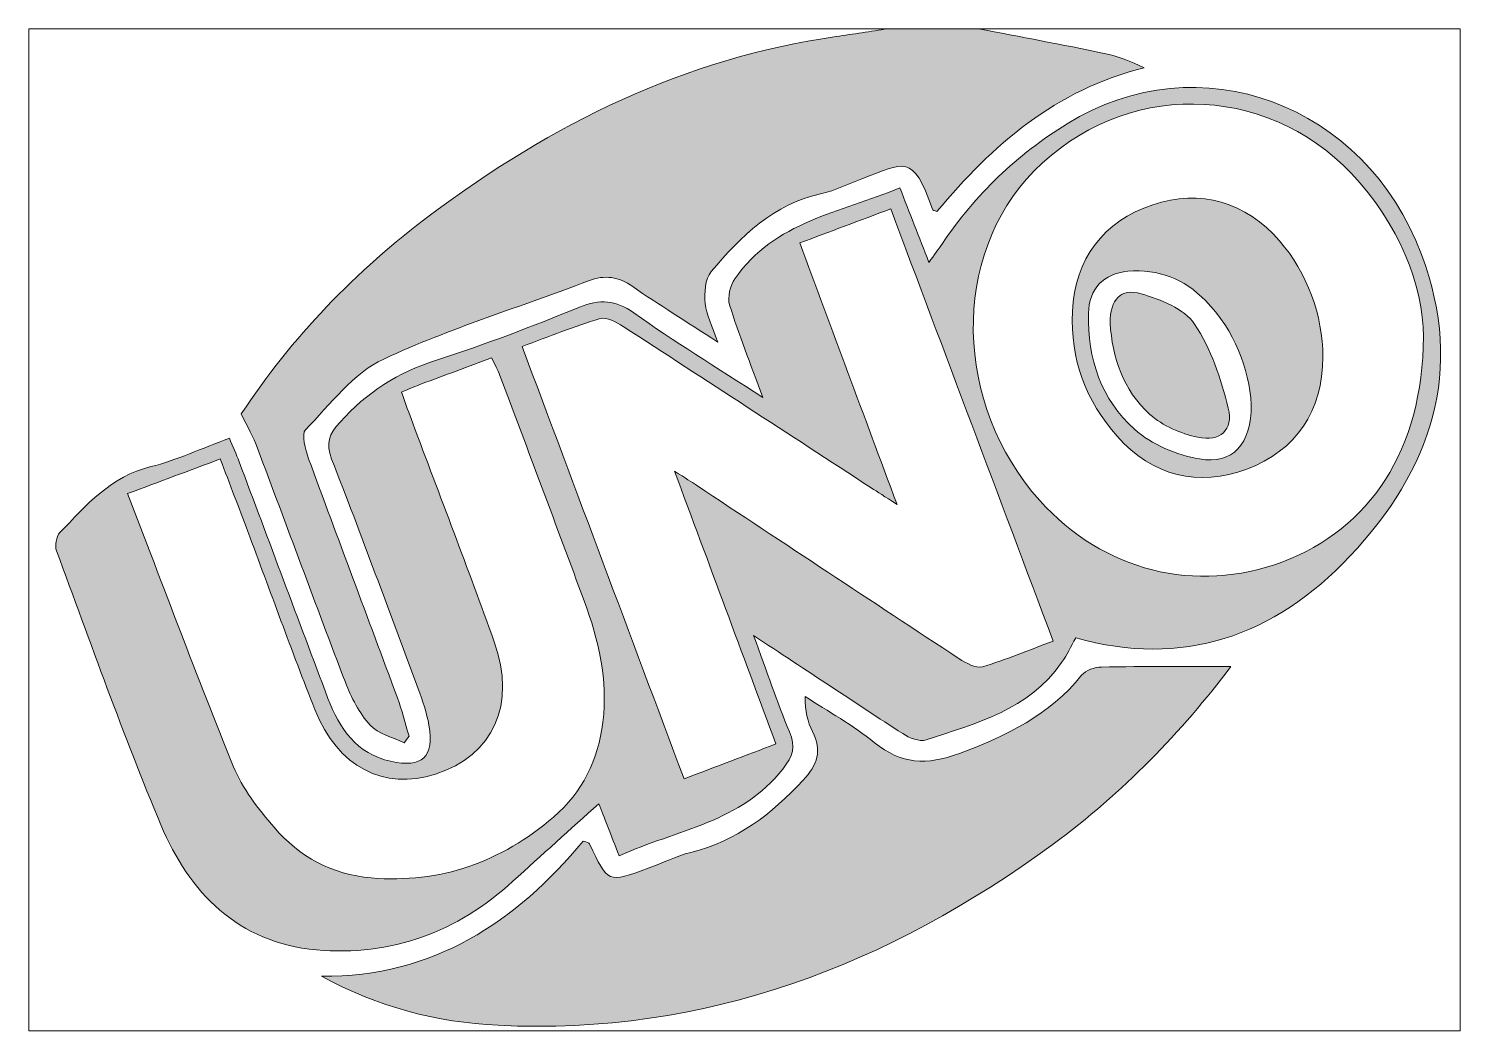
# Model space of a CAD drawing. Extents: x 810 to 1111, y 434 to 645.
import ezdxf

# ---------------------------------------------------------------- set-up
doc = ezdxf.new("R2010")
doc.units = 0
doc.header["$MEASUREMENT"] = 0
doc.layers.add('Layer 1', color=7, linetype='Continuous', lineweight=0)

# ---------------------------------------------------------------- blocks, each defined once
blk = doc.blocks.new('Block_1')
at = {"layer": 'Layer 1', "transparency": 33554687}
h = blk.add_hatch(color=7, dxfattribs=at)
h.dxf.hatch_style = 2
edge = h.paths.add_edge_path()
edge.add_spline(control_points=[(1009, 645), (1017.79, 643.29), (1026.59, 641.66), (1035.35, 639.84), (1038.21, 639.24), (1040.96, 638.13), (1043.77, 636.83), (1025.3, 632.24), (1011.92, 620.66), (1000.31, 606.67), (999.87, 606.89), (999.43, 606.96), (999.36, 607.16), (995.23, 619.08), (993.54, 616.89), (984.6, 613.54), (981.79, 612.49), (979.07, 611.07), (976.17, 610.45), (966.07, 608.29), (959.28, 601.45), (952.99, 594.09), (951.7, 592.57), (951.56, 589.62), (951.76, 587.4), (951.96, 585.06), (953.2, 582.81), (954.4, 579.32), (947.69, 583.68), (942.05, 587.17), (936.59, 590.95), (933.58, 593.03), (930.82, 593.51), (927.3, 592.16), (913, 586.68), (898.24, 582.22), (884.4, 575.78), (878, 572.8), (873.14, 566.29), (868.02, 560.95), (867.1, 559.99), (867.95, 556.8), (868.66, 554.89), (874.78, 538.16), (881.07, 521.5), (887.26, 504.8), (888.23, 502.18), (888.89, 499.44), (889.69, 496.76), (889.36, 496.29), (889.03, 495.81), (888.7, 495.34), (886.26, 496.54), (883.24, 497.2), (881.53, 499.07), (879.25, 501.56), (877.59, 504.83), (876.37, 508.03), (870.11, 524.35), (864.09, 540.76), (857.93, 557.12), (857.07, 559.41), (855.84, 561.56), (854.55, 564.27), (865.04, 580.25), (878.49, 594.24), (894.2, 605.99), (919.61, 625.01), (947.39, 638.84), (979.21, 643.36), (982.81, 643.88), (986.4, 644.45), (990, 645), (996.33, 645), (1002.67, 645), (1009, 645)], knot_values=[0, 0, 0, 0, 1, 1, 1, 2, 2, 2, 3, 3, 3, 4, 4, 4, 5, 5, 5, 6, 6, 6, 7, 7, 7, 8, 8, 8, 9, 9, 9, 10, 10, 10, 11, 11, 11, 12, 12, 12, 13, 13, 13, 14, 14, 14, 15, 15, 15, 16, 16, 16, 17, 17, 17, 18, 18, 18, 19, 19, 19, 20, 20, 20, 21, 21, 21, 22, 22, 22, 23, 23, 23, 24, 24, 24, 25, 25, 25, 25], degree=3, periodic=0)
h = blk.add_hatch(color=7, dxfattribs=at)
h.dxf.hatch_style = 2
edge = h.paths.add_edge_path()
edge.add_spline(control_points=[(888.12, 568.83), (889, 566.4), (889.71, 564.38), (890.46, 562.37), (896.17, 547.1), (902.06, 531.89), (907.54, 516.54), (912.25, 503.36), (907.33, 492.68), (895.25, 488.79), (884.42, 485.29), (874.75, 490.28), (869.98, 502.3), (865.08, 514.67), (860.58, 527.21), (855.9, 539.66), (854.04, 544.6), (852.16, 549.52), (850.14, 554.84), (843.5, 552.35), (837.33, 550.04), (830.73, 547.57), (838.17, 528.22), (845.24, 509.21), (852.87, 490.43), (854.77, 485.77), (858.1, 481.52), (861.43, 477.64), (866.69, 471.5), (873.61, 467.73), (881.75, 467.04), (896.26, 465.81), (909.02, 470.38), (919.99, 479.8), (926.03, 484.99), (929.36, 491.74), (930.32, 499.71), (931.4, 508.57), (929.42, 516.92), (926.39, 525.11), (920.55, 540.87), (914.65, 556.6), (908.75, 572.33), (908.31, 573.53), (907.67, 574.65), (907.01, 576.01), (901.92, 574.13), (897.11, 572.36), (892.3, 570.56), (891.07, 570.1), (889.87, 569.55), (888.12, 568.83)], knot_values=[0, 0, 0, 0, 1, 1, 1, 2, 2, 2, 3, 3, 3, 4, 4, 4, 5, 5, 5, 6, 6, 6, 7, 7, 7, 8, 8, 8, 9, 9, 9, 10, 10, 10, 11, 11, 11, 12, 12, 12, 13, 13, 13, 14, 14, 14, 15, 15, 15, 16, 16, 16, 17, 17, 17, 17], degree=3, periodic=0)
edge = h.paths.add_edge_path()
edge.add_spline(control_points=[(1102.27, 580.5), (1102.15, 591.26), (1097.24, 604.03), (1087.19, 614.66), (1069.01, 633.88), (1039.24, 634.07), (1020.7, 615.2), (1003.23, 597.42), (1003.77, 566.3), (1021.89, 546.11), (1035.16, 531.33), (1054.56, 526.45), (1072.78, 533.29), (1090.94, 540.12), (1102.16, 556.63), (1102.27, 580.5)], knot_values=[0, 0, 0, 0, 1, 1, 1, 2, 2, 2, 3, 3, 3, 4, 4, 4, 5, 5, 5, 5], degree=3, periodic=0)
edge = h.paths.add_edge_path()
edge.add_spline(control_points=[(913.39, 578.41), (924.78, 547.99), (936.01, 518.01), (947.33, 487.81), (954.12, 490.38), (960.26, 492.71), (966.58, 495.11), (959.48, 514.23), (952.63, 532.65), (945.35, 552.27), (947.71, 550.75), (948.83, 550.04), (949.93, 549.32), (968.28, 537.19), (986.6, 525.04), (1004.99, 512.98), (1006.41, 512.05), (1008.48, 510.92), (1009.84, 511.31), (1014.74, 512.72), (1019.46, 514.73), (1024.68, 516.68), (1013.23, 547.12), (1001.97, 577.08), (990.63, 607.25), (983.93, 604.73), (977.91, 602.47), (971.59, 600.1), (978.35, 581.9), (984.91, 564.25), (991.96, 545.3), (989.27, 547.03), (987.89, 547.91), (986.51, 548.81), (969.2, 560.08), (951.91, 571.38), (934.57, 582.59), (933.14, 583.51), (931.08, 584.65), (929.73, 584.25), (924.35, 582.67), (919.14, 580.52), (913.39, 578.41)], knot_values=[0, 0, 0, 0, 1, 1, 1, 2, 2, 2, 3, 3, 3, 4, 4, 4, 5, 5, 5, 6, 6, 6, 7, 7, 7, 8, 8, 8, 9, 9, 9, 10, 10, 10, 11, 11, 11, 12, 12, 12, 13, 13, 13, 14, 14, 14, 14], degree=3, periodic=0)
edge = h.paths.add_edge_path()
edge.add_spline(control_points=[(1029.43, 517.35), (1028.37, 515.47), (1027.55, 513.73), (1026.46, 512.17), (1019.58, 502.28), (1008.59, 499.43), (998.04, 495.97), (996.68, 495.53), (994.54, 496.39), (993.17, 497.28), (983.12, 503.76), (973.17, 510.41), (961.9, 517.85), (964.71, 510.21), (966.86, 503.84), (969.42, 497.64), (970.73, 494.5), (970.2, 492.66), (968.02, 489.86), (959.31, 478.7), (945.9, 477.14), (933.73, 471.69), (932.05, 475.99), (930.51, 479.94), (929.47, 482.59), (923.57, 477.27), (917.49, 471.84), (911.47, 466.34), (899.78, 455.68), (886.01, 450.54), (870.27, 451.96), (853.84, 453.44), (843.68, 463.95), (837.7, 478.15), (829.77, 497.02), (822.98, 516.36), (815.82, 535.55), (815.42, 536.62), (815.77, 538.59), (816.54, 539.4), (822.03, 545.13), (827.2, 551.19), (835.59, 553.23), (841.04, 554.56), (846.21, 557.05), (852.04, 559.21), (852.76, 557.48), (853.48, 555.87), (854.1, 554.23), (860.31, 537.71), (866.47, 521.18), (872.71, 504.67), (875.1, 498.35), (878.68, 493.06), (885.84, 491.48), (892.5, 490.02), (895.04, 492.37), (893.87, 499.03), (893.42, 501.63), (892.52, 504.18), (891.6, 506.67), (885.62, 522.74), (879.71, 538.84), (873.48, 554.82), (872.16, 558.2), (872.97, 560.01), (875.23, 562.54), (880.82, 568.81), (887.41, 572.97), (895.44, 575.54), (905.58, 578.79), (915.53, 582.64), (925.4, 586.64), (929.69, 588.38), (932.93, 588.2), (936.82, 585.43), (945.2, 579.47), (954, 574.11), (963.85, 567.71), (961.17, 575.02), (958.76, 580.99), (956.88, 587.11), (956.39, 588.71), (956.99, 591.18), (957.99, 592.62), (966.27, 604.57), (980.05, 606.47), (992.55, 611.64), (994.61, 606.35), (996.52, 601.47), (998.65, 596.03), (999.79, 597.64), (1000.66, 598.79), (1001.46, 599.98), (1008.35, 610.24), (1017.11, 618.61), (1027.58, 625.08), (1055.24, 642.18), (1089.98, 629.35), (1101.87, 597.69), (1111.04, 573.28), (1103.89, 552.53), (1086.86, 534.45), (1070.96, 517.58), (1051.72, 511.05), (1029.43, 517.35)], knot_values=[0, 0, 0, 0, 1, 1, 1, 2, 2, 2, 3, 3, 3, 4, 4, 4, 5, 5, 5, 6, 6, 6, 7, 7, 7, 8, 8, 8, 9, 9, 9, 10, 10, 10, 11, 11, 11, 12, 12, 12, 13, 13, 13, 14, 14, 14, 15, 15, 15, 16, 16, 16, 17, 17, 17, 18, 18, 18, 19, 19, 19, 20, 20, 20, 21, 21, 21, 22, 22, 22, 23, 23, 23, 24, 24, 24, 25, 25, 25, 26, 26, 26, 27, 27, 27, 28, 28, 28, 29, 29, 29, 30, 30, 30, 31, 31, 31, 32, 32, 32, 33, 33, 33, 34, 34, 34, 35, 35, 35, 35], degree=3, periodic=0)
h = blk.add_hatch(color=7, dxfattribs=at)
h.dxf.hatch_style = 2
edge = h.paths.add_edge_path()
edge.add_spline(control_points=[(1066.19, 566.23), (1065.73, 573.86), (1062.78, 581.65), (1056.59, 588.02), (1052.18, 592.57), (1046.73, 594.73), (1040.35, 594.16), (1035.22, 593.7), (1032.19, 590.51), (1032.08, 585.32), (1031.88, 575.89), (1034.72, 567.28), (1041.74, 561.06), (1045.34, 557.86), (1050.55, 555.68), (1055.35, 554.83), (1062.33, 553.6), (1066.2, 557.89), (1066.19, 566.23)], knot_values=[0, 0, 0, 0, 1, 1, 1, 2, 2, 2, 3, 3, 3, 4, 4, 4, 5, 5, 5, 6, 6, 6, 6], degree=3, periodic=0)
edge = h.paths.add_edge_path()
edge.add_spline(control_points=[(1081.2, 576.22), (1081.19, 564.85), (1075.63, 556.65), (1065.24, 552.69), (1055.25, 548.89), (1045.41, 551.27), (1038.07, 559.6), (1031.52, 567.02), (1028.25, 575.79), (1028.71, 585.74), (1029.21, 596.79), (1035.23, 604.64), (1045.56, 608.12), (1055.42, 611.44), (1065.07, 608.68), (1072.14, 600.52), (1077.86, 593.92), (1081.21, 584.94), (1081.2, 576.22)], knot_values=[0, 0, 0, 0, 1, 1, 1, 2, 2, 2, 3, 3, 3, 4, 4, 4, 5, 5, 5, 6, 6, 6, 6], degree=3, periodic=0)
h = blk.add_hatch(color=7, dxfattribs=at)
h.dxf.hatch_style = 2
edge = h.paths.add_edge_path()
edge.add_spline(control_points=[(1036.61, 583.29), (1036.63, 588.27), (1038.81, 590.71), (1043.11, 589.44), (1047.19, 588.24), (1052.14, 586.33), (1054.3, 583.12), (1057.77, 577.96), (1059.86, 571.63), (1061.37, 565.5), (1062.5, 560.9), (1059.67, 558.37), (1054.99, 559.39), (1051.44, 560.16), (1047.62, 561.77), (1044.95, 564.16), (1039.28, 569.24), (1037.09, 576.25), (1036.61, 583.29)], knot_values=[0, 0, 0, 0, 1, 1, 1, 2, 2, 2, 3, 3, 3, 4, 4, 4, 5, 5, 5, 6, 6, 6, 6], degree=3, periodic=0)
h = blk.add_hatch(color=7, dxfattribs=at)
h.dxf.hatch_style = 2
edge = h.paths.add_edge_path()
edge.add_spline(control_points=[(1061.89, 511.32), (1051.74, 497.75), (1039.26, 484.84), (1024.7, 474.14), (990.13, 448.74), (951.94, 434.06), (908.38, 436.15), (895.43, 436.77), (883.11, 440.01), (871.36, 446.43), (894.81, 446.23), (912.08, 457.82), (926.22, 474.77), (926.99, 474.44), (927.44, 474.4), (927.53, 474.19), (931.35, 465.94), (931.36, 465.93), (939.83, 469.08), (942.8, 470.18), (945.68, 471.6), (948.73, 472.37), (958.3, 474.79), (965.65, 480.38), (972.26, 487.5), (975.34, 490.81), (976.25, 493.7), (974.25, 497.71), (973.24, 499.75), (972.68, 502.02), (972.69, 505.07), (977.55, 501.89), (982.71, 499.08), (987.19, 495.44), (992.87, 490.82), (998.07, 490.56), (1005.02, 493.13), (1014.93, 496.78), (1023.88, 501.17), (1030.65, 509.5), (1031.5, 510.54), (1033.39, 511.22), (1034.81, 511.24), (1043.86, 511.4), (1052.92, 511.32), (1061.89, 511.32)], knot_values=[0, 0, 0, 0, 1, 1, 1, 2, 2, 2, 3, 3, 3, 4, 4, 4, 5, 5, 5, 6, 6, 6, 7, 7, 7, 8, 8, 8, 9, 9, 9, 10, 10, 10, 11, 11, 11, 12, 12, 12, 13, 13, 13, 14, 14, 14, 15, 15, 15, 15], degree=3, periodic=0)
at = {"layer": 'Layer 1'}
for points, knots in [([(1009, 645), (1042.67, 645), (1076.33, 645), (1110, 645), (1110, 575), (1110, 505), (1110, 435), (1010, 435), (910, 435), (810, 435), (810, 505), (810, 575), (810, 645), (870, 645), (930, 645), (990, 645), (986.4, 644.45), (982.81, 643.88), (979.21, 643.36), (947.39, 638.84), (919.61, 625.01), (894.2, 605.99), (878.49, 594.24), (865.04, 580.25), (854.55, 564.27), (855.84, 561.56), (857.07, 559.41), (857.93, 557.12), (864.09, 540.76), (870.11, 524.35), (876.37, 508.03), (877.59, 504.83), (879.25, 501.56), (881.53, 499.07), (883.24, 497.2), (886.26, 496.54), (888.7, 495.34), (889.03, 495.81), (889.36, 496.29), (889.69, 496.76), (888.89, 499.44), (888.23, 502.18), (887.26, 504.8), (881.07, 521.5), (874.78, 538.16), (868.66, 554.89), (867.95, 556.8), (867.1, 559.99), (868.02, 560.95), (873.14, 566.29), (878, 572.8), (884.4, 575.78), (898.24, 582.22), (913, 586.68), (927.3, 592.16), (930.82, 593.51), (933.58, 593.03), (936.59, 590.95), (942.05, 587.17), (947.69, 583.68), (954.4, 579.32), (953.2, 582.81), (951.96, 585.06), (951.76, 587.4), (951.56, 589.62), (951.7, 592.57), (952.99, 594.09), (959.28, 601.45), (966.07, 608.29), (976.17, 610.45), (979.07, 611.07), (981.79, 612.49), (984.6, 613.54), (993.54, 616.89), (995.23, 619.08), (999.36, 607.16), (999.43, 606.96), (999.87, 606.89), (1000.31, 606.67), (1011.92, 620.66), (1025.3, 632.24), (1043.77, 636.83), (1040.96, 638.13), (1038.21, 639.24), (1035.35, 639.84), (1026.59, 641.66), (1017.79, 643.29), (1009, 645)], [0, 0, 0, 0, 1, 1, 1, 2, 2, 2, 3, 3, 3, 4, 4, 4, 5, 5, 5, 6, 6, 6, 7, 7, 7, 8, 8, 8, 9, 9, 9, 10, 10, 10, 11, 11, 11, 12, 12, 12, 13, 13, 13, 14, 14, 14, 15, 15, 15, 16, 16, 16, 17, 17, 17, 18, 18, 18, 19, 19, 19, 20, 20, 20, 21, 21, 21, 22, 22, 22, 23, 23, 23, 24, 24, 24, 25, 25, 25, 26, 26, 26, 27, 27, 27, 28, 28, 28, 29, 29, 29, 29]), ([(1009, 645), (1017.79, 643.29), (1026.59, 641.66), (1035.35, 639.84), (1038.21, 639.24), (1040.96, 638.13), (1043.77, 636.83), (1025.3, 632.24), (1011.92, 620.66), (1000.31, 606.67), (999.87, 606.89), (999.43, 606.96), (999.36, 607.16), (995.23, 619.08), (993.54, 616.89), (984.6, 613.54), (981.79, 612.49), (979.07, 611.07), (976.17, 610.45), (966.07, 608.29), (959.28, 601.45), (952.99, 594.09), (951.7, 592.57), (951.56, 589.62), (951.76, 587.4), (951.96, 585.06), (953.2, 582.81), (954.4, 579.32), (947.69, 583.68), (942.05, 587.17), (936.59, 590.95), (933.58, 593.03), (930.82, 593.51), (927.3, 592.16), (913, 586.68), (898.24, 582.22), (884.4, 575.78), (878, 572.8), (873.14, 566.29), (868.02, 560.95), (867.1, 559.99), (867.95, 556.8), (868.66, 554.89), (874.78, 538.16), (881.07, 521.5), (887.26, 504.8), (888.23, 502.18), (888.89, 499.44), (889.69, 496.76), (889.36, 496.29), (889.03, 495.81), (888.7, 495.34), (886.26, 496.54), (883.24, 497.2), (881.53, 499.07), (879.25, 501.56), (877.59, 504.83), (876.37, 508.03), (870.11, 524.35), (864.09, 540.76), (857.93, 557.12), (857.07, 559.41), (855.84, 561.56), (854.55, 564.27), (865.04, 580.25), (878.49, 594.24), (894.2, 605.99), (919.61, 625.01), (947.39, 638.84), (979.21, 643.36), (982.81, 643.88), (986.4, 644.45), (990, 645), (996.33, 645), (1002.67, 645), (1009, 645)], [0, 0, 0, 0, 1, 1, 1, 2, 2, 2, 3, 3, 3, 4, 4, 4, 5, 5, 5, 6, 6, 6, 7, 7, 7, 8, 8, 8, 9, 9, 9, 10, 10, 10, 11, 11, 11, 12, 12, 12, 13, 13, 13, 14, 14, 14, 15, 15, 15, 16, 16, 16, 17, 17, 17, 18, 18, 18, 19, 19, 19, 20, 20, 20, 21, 21, 21, 22, 22, 22, 23, 23, 23, 24, 24, 24, 25, 25, 25, 25]), ([(1029.43, 517.35), (1051.72, 511.05), (1070.96, 517.58), (1086.86, 534.45), (1103.89, 552.53), (1111.04, 573.28), (1101.87, 597.69), (1089.98, 629.35), (1055.24, 642.18), (1027.58, 625.08), (1017.11, 618.61), (1008.35, 610.24), (1001.46, 599.98), (1000.66, 598.79), (999.79, 597.64), (998.65, 596.03), (996.52, 601.47), (994.61, 606.35), (992.55, 611.64), (980.05, 606.47), (966.27, 604.57), (957.99, 592.62), (956.99, 591.18), (956.39, 588.71), (956.88, 587.11), (958.76, 580.99), (961.17, 575.02), (963.85, 567.71), (954, 574.11), (945.2, 579.47), (936.82, 585.43), (932.93, 588.2), (929.69, 588.38), (925.4, 586.64), (915.53, 582.64), (905.58, 578.79), (895.44, 575.54), (887.41, 572.97), (880.82, 568.81), (875.23, 562.54), (872.97, 560.01), (872.16, 558.2), (873.48, 554.82), (879.71, 538.84), (885.62, 522.74), (891.6, 506.67), (892.52, 504.18), (893.42, 501.63), (893.87, 499.03), (895.04, 492.37), (892.5, 490.02), (885.84, 491.48), (878.68, 493.06), (875.1, 498.35), (872.71, 504.67), (866.47, 521.18), (860.31, 537.71), (854.1, 554.23), (853.48, 555.87), (852.76, 557.48), (852.04, 559.21), (846.21, 557.05), (841.04, 554.56), (835.59, 553.23), (827.2, 551.19), (822.03, 545.13), (816.54, 539.4), (815.77, 538.59), (815.42, 536.62), (815.82, 535.55), (822.98, 516.36), (829.77, 497.02), (837.7, 478.15), (843.68, 463.95), (853.84, 453.44), (870.27, 451.96), (886.01, 450.54), (899.78, 455.68), (911.47, 466.34), (917.49, 471.84), (923.57, 477.27), (929.47, 482.59), (930.51, 479.94), (932.05, 475.99), (933.73, 471.69), (945.9, 477.14), (959.31, 478.7), (968.02, 489.86), (970.2, 492.66), (970.73, 494.5), (969.42, 497.64), (966.86, 503.84), (964.71, 510.21), (961.9, 517.85), (973.17, 510.41), (983.12, 503.76), (993.17, 497.28), (994.54, 496.39), (996.68, 495.53), (998.04, 495.97), (1008.59, 499.43), (1019.58, 502.28), (1026.46, 512.17), (1027.55, 513.73), (1028.37, 515.47), (1029.43, 517.35)], [0, 0, 0, 0, 1, 1, 1, 2, 2, 2, 3, 3, 3, 4, 4, 4, 5, 5, 5, 6, 6, 6, 7, 7, 7, 8, 8, 8, 9, 9, 9, 10, 10, 10, 11, 11, 11, 12, 12, 12, 13, 13, 13, 14, 14, 14, 15, 15, 15, 16, 16, 16, 17, 17, 17, 18, 18, 18, 19, 19, 19, 20, 20, 20, 21, 21, 21, 22, 22, 22, 23, 23, 23, 24, 24, 24, 25, 25, 25, 26, 26, 26, 27, 27, 27, 28, 28, 28, 29, 29, 29, 30, 30, 30, 31, 31, 31, 32, 32, 32, 33, 33, 33, 34, 34, 34, 35, 35, 35, 35]), ([(1029.43, 517.35), (1028.37, 515.47), (1027.55, 513.73), (1026.46, 512.17), (1019.58, 502.28), (1008.59, 499.43), (998.04, 495.97), (996.68, 495.53), (994.54, 496.39), (993.17, 497.28), (983.12, 503.76), (973.17, 510.41), (961.9, 517.85), (964.71, 510.21), (966.86, 503.84), (969.42, 497.64), (970.73, 494.5), (970.2, 492.66), (968.02, 489.86), (959.31, 478.7), (945.9, 477.14), (933.73, 471.69), (932.05, 475.99), (930.51, 479.94), (929.47, 482.59), (923.57, 477.27), (917.49, 471.84), (911.47, 466.34), (899.78, 455.68), (886.01, 450.54), (870.27, 451.96), (853.84, 453.44), (843.68, 463.95), (837.7, 478.15), (829.77, 497.02), (822.98, 516.36), (815.82, 535.55), (815.42, 536.62), (815.77, 538.59), (816.54, 539.4), (822.03, 545.13), (827.2, 551.19), (835.59, 553.23), (841.04, 554.56), (846.21, 557.05), (852.04, 559.21), (852.76, 557.48), (853.48, 555.87), (854.1, 554.23), (860.31, 537.71), (866.47, 521.18), (872.71, 504.67), (875.1, 498.35), (878.68, 493.06), (885.84, 491.48), (892.5, 490.02), (895.04, 492.37), (893.87, 499.03), (893.42, 501.63), (892.52, 504.18), (891.6, 506.67), (885.62, 522.74), (879.71, 538.84), (873.48, 554.82), (872.16, 558.2), (872.97, 560.01), (875.23, 562.54), (880.82, 568.81), (887.41, 572.97), (895.44, 575.54), (905.58, 578.79), (915.53, 582.64), (925.4, 586.64), (929.69, 588.38), (932.93, 588.2), (936.82, 585.43), (945.2, 579.47), (954, 574.11), (963.85, 567.71), (961.17, 575.02), (958.76, 580.99), (956.88, 587.11), (956.39, 588.71), (956.99, 591.18), (957.99, 592.62), (966.27, 604.57), (980.05, 606.47), (992.55, 611.64), (994.61, 606.35), (996.52, 601.47), (998.65, 596.03), (999.79, 597.64), (1000.66, 598.79), (1001.46, 599.98), (1008.35, 610.24), (1017.11, 618.61), (1027.58, 625.08), (1055.24, 642.18), (1089.98, 629.35), (1101.87, 597.69), (1111.04, 573.28), (1103.89, 552.53), (1086.86, 534.45), (1070.96, 517.58), (1051.72, 511.05), (1029.43, 517.35)], [0, 0, 0, 0, 1, 1, 1, 2, 2, 2, 3, 3, 3, 4, 4, 4, 5, 5, 5, 6, 6, 6, 7, 7, 7, 8, 8, 8, 9, 9, 9, 10, 10, 10, 11, 11, 11, 12, 12, 12, 13, 13, 13, 14, 14, 14, 15, 15, 15, 16, 16, 16, 17, 17, 17, 18, 18, 18, 19, 19, 19, 20, 20, 20, 21, 21, 21, 22, 22, 22, 23, 23, 23, 24, 24, 24, 25, 25, 25, 26, 26, 26, 27, 27, 27, 28, 28, 28, 29, 29, 29, 30, 30, 30, 31, 31, 31, 32, 32, 32, 33, 33, 33, 34, 34, 34, 35, 35, 35, 35]), ([(1102.27, 580.5), (1102.15, 591.26), (1097.24, 604.03), (1087.19, 614.66), (1069.01, 633.88), (1039.24, 634.07), (1020.7, 615.2), (1003.23, 597.42), (1003.77, 566.3), (1021.89, 546.11), (1035.16, 531.33), (1054.56, 526.45), (1072.78, 533.29), (1090.94, 540.12), (1102.16, 556.63), (1102.27, 580.5)], [0, 0, 0, 0, 1, 1, 1, 2, 2, 2, 3, 3, 3, 4, 4, 4, 5, 5, 5, 5]), ([(1102.27, 580.5), (1102.16, 556.63), (1090.94, 540.12), (1072.78, 533.29), (1054.56, 526.45), (1035.16, 531.33), (1021.89, 546.11), (1003.77, 566.3), (1003.23, 597.42), (1020.7, 615.2), (1039.24, 634.07), (1069.01, 633.88), (1087.19, 614.66), (1097.24, 604.03), (1102.15, 591.26), (1102.27, 580.5)], [0, 0, 0, 0, 1, 1, 1, 2, 2, 2, 3, 3, 3, 4, 4, 4, 5, 5, 5, 5]), ([(1081.2, 576.22), (1081.21, 584.94), (1077.86, 593.92), (1072.14, 600.52), (1065.07, 608.68), (1055.42, 611.44), (1045.56, 608.12), (1035.23, 604.64), (1029.21, 596.79), (1028.71, 585.74), (1028.25, 575.79), (1031.52, 567.02), (1038.07, 559.6), (1045.41, 551.27), (1055.25, 548.89), (1065.24, 552.69), (1075.63, 556.65), (1081.19, 564.85), (1081.2, 576.22)], [0, 0, 0, 0, 1, 1, 1, 2, 2, 2, 3, 3, 3, 4, 4, 4, 5, 5, 5, 6, 6, 6, 6]), ([(1081.2, 576.22), (1081.19, 564.85), (1075.63, 556.65), (1065.24, 552.69), (1055.25, 548.89), (1045.41, 551.27), (1038.07, 559.6), (1031.52, 567.02), (1028.25, 575.79), (1028.71, 585.74), (1029.21, 596.79), (1035.23, 604.64), (1045.56, 608.12), (1055.42, 611.44), (1065.07, 608.68), (1072.14, 600.52), (1077.86, 593.92), (1081.21, 584.94), (1081.2, 576.22)], [0, 0, 0, 0, 1, 1, 1, 2, 2, 2, 3, 3, 3, 4, 4, 4, 5, 5, 5, 6, 6, 6, 6]), ([(913.39, 578.41), (924.78, 547.99), (936.01, 518.01), (947.33, 487.81), (954.12, 490.38), (960.26, 492.71), (966.58, 495.11), (959.48, 514.23), (952.63, 532.65), (945.35, 552.27), (947.71, 550.75), (948.83, 550.04), (949.93, 549.32), (968.28, 537.19), (986.6, 525.04), (1004.99, 512.98), (1006.41, 512.05), (1008.48, 510.92), (1009.84, 511.31), (1014.74, 512.72), (1019.46, 514.73), (1024.68, 516.68), (1013.23, 547.12), (1001.97, 577.08), (990.63, 607.25), (983.93, 604.73), (977.91, 602.47), (971.59, 600.1), (978.35, 581.9), (984.91, 564.25), (991.96, 545.3), (989.27, 547.03), (987.89, 547.91), (986.51, 548.81), (969.2, 560.08), (951.91, 571.38), (934.57, 582.59), (933.14, 583.51), (931.08, 584.65), (929.73, 584.25), (924.35, 582.67), (919.14, 580.52), (913.39, 578.41)], [0, 0, 0, 0, 1, 1, 1, 2, 2, 2, 3, 3, 3, 4, 4, 4, 5, 5, 5, 6, 6, 6, 7, 7, 7, 8, 8, 8, 9, 9, 9, 10, 10, 10, 11, 11, 11, 12, 12, 12, 13, 13, 13, 14, 14, 14, 14]), ([(913.39, 578.41), (919.14, 580.52), (924.35, 582.67), (929.73, 584.25), (931.08, 584.65), (933.14, 583.51), (934.57, 582.59), (951.91, 571.38), (969.2, 560.08), (986.51, 548.81), (987.89, 547.91), (989.27, 547.03), (991.96, 545.3), (984.91, 564.25), (978.35, 581.9), (971.59, 600.1), (977.91, 602.47), (983.93, 604.73), (990.63, 607.25), (1001.97, 577.08), (1013.23, 547.12), (1024.68, 516.68), (1019.46, 514.73), (1014.74, 512.72), (1009.84, 511.31), (1008.48, 510.92), (1006.41, 512.05), (1004.99, 512.98), (986.6, 525.04), (968.28, 537.19), (949.93, 549.32), (948.83, 550.04), (947.71, 550.75), (945.35, 552.27), (952.63, 532.65), (959.48, 514.23), (966.58, 495.11), (960.26, 492.71), (954.12, 490.38), (947.33, 487.81), (936.01, 518.01), (924.78, 547.99), (913.39, 578.41)], [0, 0, 0, 0, 1, 1, 1, 2, 2, 2, 3, 3, 3, 4, 4, 4, 5, 5, 5, 6, 6, 6, 7, 7, 7, 8, 8, 8, 9, 9, 9, 10, 10, 10, 11, 11, 11, 12, 12, 12, 13, 13, 13, 14, 14, 14, 14]), ([(1066.19, 566.23), (1065.73, 573.86), (1062.78, 581.65), (1056.59, 588.02), (1052.18, 592.57), (1046.73, 594.73), (1040.35, 594.16), (1035.22, 593.7), (1032.19, 590.51), (1032.08, 585.32), (1031.88, 575.89), (1034.72, 567.28), (1041.74, 561.06), (1045.34, 557.86), (1050.55, 555.68), (1055.35, 554.83), (1062.33, 553.6), (1066.2, 557.89), (1066.19, 566.23)], [0, 0, 0, 0, 1, 1, 1, 2, 2, 2, 3, 3, 3, 4, 4, 4, 5, 5, 5, 6, 6, 6, 6]), ([(1066.19, 566.23), (1066.2, 557.89), (1062.33, 553.6), (1055.35, 554.83), (1050.55, 555.68), (1045.34, 557.86), (1041.74, 561.06), (1034.72, 567.28), (1031.88, 575.89), (1032.08, 585.32), (1032.19, 590.51), (1035.22, 593.7), (1040.35, 594.16), (1046.73, 594.73), (1052.18, 592.57), (1056.59, 588.02), (1062.78, 581.65), (1065.73, 573.86), (1066.19, 566.23)], [0, 0, 0, 0, 1, 1, 1, 2, 2, 2, 3, 3, 3, 4, 4, 4, 5, 5, 5, 6, 6, 6, 6]), ([(1036.61, 583.29), (1037.09, 576.25), (1039.28, 569.24), (1044.95, 564.16), (1047.62, 561.77), (1051.44, 560.16), (1054.99, 559.39), (1059.67, 558.37), (1062.5, 560.9), (1061.37, 565.5), (1059.86, 571.63), (1057.77, 577.96), (1054.3, 583.12), (1052.14, 586.33), (1047.19, 588.24), (1043.11, 589.44), (1038.81, 590.71), (1036.63, 588.27), (1036.61, 583.29)], [0, 0, 0, 0, 1, 1, 1, 2, 2, 2, 3, 3, 3, 4, 4, 4, 5, 5, 5, 6, 6, 6, 6]), ([(1036.61, 583.29), (1036.63, 588.27), (1038.81, 590.71), (1043.11, 589.44), (1047.19, 588.24), (1052.14, 586.33), (1054.3, 583.12), (1057.77, 577.96), (1059.86, 571.63), (1061.37, 565.5), (1062.5, 560.9), (1059.67, 558.37), (1054.99, 559.39), (1051.44, 560.16), (1047.62, 561.77), (1044.95, 564.16), (1039.28, 569.24), (1037.09, 576.25), (1036.61, 583.29)], [0, 0, 0, 0, 1, 1, 1, 2, 2, 2, 3, 3, 3, 4, 4, 4, 5, 5, 5, 6, 6, 6, 6]), ([(888.12, 568.83), (889, 566.4), (889.71, 564.38), (890.46, 562.37), (896.17, 547.1), (902.06, 531.89), (907.54, 516.54), (912.25, 503.36), (907.33, 492.68), (895.25, 488.79), (884.42, 485.29), (874.75, 490.28), (869.98, 502.3), (865.08, 514.67), (860.58, 527.21), (855.9, 539.66), (854.04, 544.6), (852.16, 549.52), (850.14, 554.84), (843.5, 552.35), (837.33, 550.04), (830.73, 547.57), (838.17, 528.22), (845.24, 509.21), (852.87, 490.43), (854.77, 485.77), (858.1, 481.52), (861.43, 477.64), (866.69, 471.5), (873.61, 467.73), (881.75, 467.04), (896.26, 465.81), (909.02, 470.38), (919.99, 479.8), (926.03, 484.99), (929.36, 491.74), (930.32, 499.71), (931.4, 508.57), (929.42, 516.92), (926.39, 525.11), (920.55, 540.87), (914.65, 556.6), (908.75, 572.33), (908.31, 573.53), (907.67, 574.65), (907.01, 576.01), (901.92, 574.13), (897.11, 572.36), (892.3, 570.56), (891.07, 570.1), (889.87, 569.55), (888.12, 568.83)], [0, 0, 0, 0, 1, 1, 1, 2, 2, 2, 3, 3, 3, 4, 4, 4, 5, 5, 5, 6, 6, 6, 7, 7, 7, 8, 8, 8, 9, 9, 9, 10, 10, 10, 11, 11, 11, 12, 12, 12, 13, 13, 13, 14, 14, 14, 15, 15, 15, 16, 16, 16, 17, 17, 17, 17]), ([(888.12, 568.83), (889.87, 569.55), (891.07, 570.1), (892.3, 570.56), (897.11, 572.36), (901.92, 574.13), (907.01, 576.01), (907.67, 574.65), (908.31, 573.53), (908.75, 572.33), (914.65, 556.6), (920.55, 540.87), (926.39, 525.11), (929.42, 516.92), (931.4, 508.57), (930.32, 499.71), (929.36, 491.74), (926.03, 484.99), (919.99, 479.8), (909.02, 470.38), (896.26, 465.81), (881.75, 467.04), (873.61, 467.73), (866.69, 471.5), (861.43, 477.64), (858.1, 481.52), (854.77, 485.77), (852.87, 490.43), (845.24, 509.21), (838.17, 528.22), (830.73, 547.57), (837.33, 550.04), (843.5, 552.35), (850.14, 554.84), (852.16, 549.52), (854.04, 544.6), (855.9, 539.66), (860.58, 527.21), (865.08, 514.67), (869.98, 502.3), (874.75, 490.28), (884.42, 485.29), (895.25, 488.79), (907.33, 492.68), (912.25, 503.36), (907.54, 516.54), (902.06, 531.89), (896.17, 547.1), (890.46, 562.37), (889.71, 564.38), (889, 566.4), (888.12, 568.83)], [0, 0, 0, 0, 1, 1, 1, 2, 2, 2, 3, 3, 3, 4, 4, 4, 5, 5, 5, 6, 6, 6, 7, 7, 7, 8, 8, 8, 9, 9, 9, 10, 10, 10, 11, 11, 11, 12, 12, 12, 13, 13, 13, 14, 14, 14, 15, 15, 15, 16, 16, 16, 17, 17, 17, 17]), ([(1061.89, 511.32), (1052.92, 511.32), (1043.86, 511.4), (1034.81, 511.24), (1033.39, 511.22), (1031.5, 510.54), (1030.65, 509.5), (1023.88, 501.17), (1014.93, 496.78), (1005.02, 493.13), (998.07, 490.56), (992.87, 490.82), (987.19, 495.44), (982.71, 499.08), (977.55, 501.89), (972.69, 505.07), (972.68, 502.02), (973.24, 499.75), (974.25, 497.71), (976.25, 493.7), (975.34, 490.81), (972.26, 487.5), (965.65, 480.38), (958.3, 474.79), (948.73, 472.37), (945.68, 471.6), (942.8, 470.18), (939.83, 469.08), (931.36, 465.93), (931.35, 465.94), (927.53, 474.19), (927.44, 474.4), (926.99, 474.44), (926.22, 474.77), (912.08, 457.82), (894.81, 446.23), (871.36, 446.43), (883.11, 440.01), (895.43, 436.77), (908.38, 436.15), (951.94, 434.06), (990.13, 448.74), (1024.7, 474.14), (1039.26, 484.84), (1051.74, 497.75), (1061.89, 511.32)], [0, 0, 0, 0, 1, 1, 1, 2, 2, 2, 3, 3, 3, 4, 4, 4, 5, 5, 5, 6, 6, 6, 7, 7, 7, 8, 8, 8, 9, 9, 9, 10, 10, 10, 11, 11, 11, 12, 12, 12, 13, 13, 13, 14, 14, 14, 15, 15, 15, 15]), ([(1061.89, 511.32), (1051.74, 497.75), (1039.26, 484.84), (1024.7, 474.14), (990.13, 448.74), (951.94, 434.06), (908.38, 436.15), (895.43, 436.77), (883.11, 440.01), (871.36, 446.43), (894.81, 446.23), (912.08, 457.82), (926.22, 474.77), (926.99, 474.44), (927.44, 474.4), (927.53, 474.19), (931.35, 465.94), (931.36, 465.93), (939.83, 469.08), (942.8, 470.18), (945.68, 471.6), (948.73, 472.37), (958.3, 474.79), (965.65, 480.38), (972.26, 487.5), (975.34, 490.81), (976.25, 493.7), (974.25, 497.71), (973.24, 499.75), (972.68, 502.02), (972.69, 505.07), (977.55, 501.89), (982.71, 499.08), (987.19, 495.44), (992.87, 490.82), (998.07, 490.56), (1005.02, 493.13), (1014.93, 496.78), (1023.88, 501.17), (1030.65, 509.5), (1031.5, 510.54), (1033.39, 511.22), (1034.81, 511.24), (1043.86, 511.4), (1052.92, 511.32), (1061.89, 511.32)], [0, 0, 0, 0, 1, 1, 1, 2, 2, 2, 3, 3, 3, 4, 4, 4, 5, 5, 5, 6, 6, 6, 7, 7, 7, 8, 8, 8, 9, 9, 9, 10, 10, 10, 11, 11, 11, 12, 12, 12, 13, 13, 13, 14, 14, 14, 15, 15, 15, 15])]:
    blk.add_open_spline(points, degree=3, knots=knots, dxfattribs=at)
blk = doc.blocks.new('Block_0')
at = {"layer": 'Layer 1'}
blk.add_blockref('Block_1', (0, 0), dxfattribs=at)

msp = doc.modelspace()

# ---------------------------------------------------------------- block references
at = {"layer": 'Layer 1'}
msp.add_blockref('Block_0', (0, 0), dxfattribs=at)

doc.saveas('drawing.dxf')
